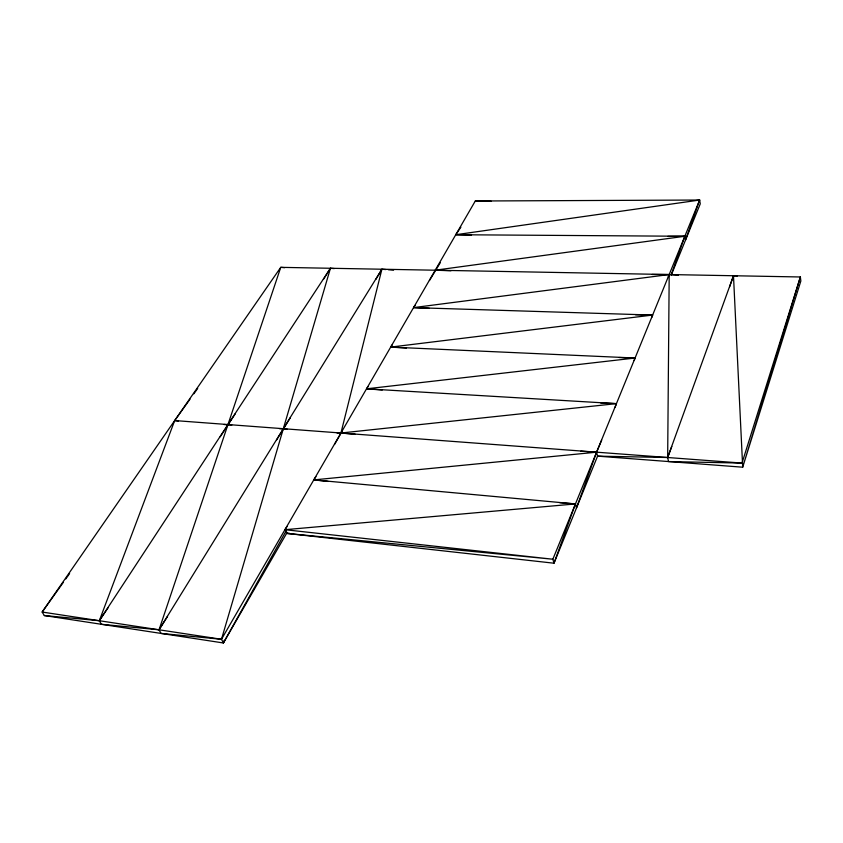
<?xml version="1.0" encoding="UTF-8"?>
<svg xmlns="http://www.w3.org/2000/svg" width="843" height="843" viewBox="0 0 843 843"><rect width="100%" height="100%" fill="white"/><g stroke="black" fill="none" stroke-linecap="round" stroke-linejoin="round"><path stroke-width="1.26" d="M287.147 532.428L223.384 642.967L44.31 615.548L42.15 612.039L280.751 267.347L800.365 276.978L742.009 463.081L668.51 461.553L667.667 457.517L669.194 274.544L652.092 274.491M334.292 268.59L330.445 268.264L221.488 639.279L223.384 642.967L224.122 640.448M671.376 274.818L700.27 203.827L699.637 200.033L475.283 201.013L221.488 639.279L161.034 633.42L159.042 629.795L280.751 267.347L284.66 267.684M729.585 286.883L733.484 275.735L737.362 276.04M471.522 235.092L455.768 234.723L699.637 200.033L685.507 240.086L684.832 236.261L455.768 234.723L460.889 227.178M668.32 277.01L669.194 274.544L678.278 275.261M671.228 274.692L684.832 236.261L667.804 236.409M651.755 317.526L652.63 315.061L413.555 307.611L415.03 305.429M634.189 360.498L635.074 358.022L390.699 347.095L392.153 344.913M601.691 440.12L596.591 452.185L576.507 507.907L575.442 503.935L313.786 479.899L315.935 476.653M615.116 407.306L616.433 403.639L366.526 388.823L367.98 386.652M559.763 502.713L575.442 503.935L553.999 563.208L286.578 533.398L284.945 529.699L287.115 526.411M699.637 200.033L552.85 559.225L553.999 563.208L597.571 456.147L667.667 457.517L733.484 275.735L742.694 467.201L597.571 456.147L596.591 452.185L580.869 451.226M667.667 457.517L671.797 446.474M167.525 616.475L159.042 629.795L101.402 624.294L99.316 620.722L174.691 420.562L190.023 399.161M429.456 280.54L440.257 262.763M223.384 642.967L286.335 530.542M334.513 444.493L342.384 430.826M375.883 279.339L381.9 269.223L385.788 269.549M276.609 439.951L290.403 417.643M159.042 629.795L381.9 269.223L340.93 433.017L337.021 432.975M323.438 279.37L330.445 268.264L99.316 620.722L44.31 615.548M220.223 436.758L235.313 413.713M99.316 620.722L108.146 607.666M63.499 582.134L42.15 612.039L221.488 639.279M65.786 578.93L69.6 573.588M193.858 393.807L197.694 388.454M684.832 236.261L435.22 270.203L450.952 270.761M669.194 274.544L413.555 307.611L429.287 308.348M596.591 452.185L313.786 479.899L328.169 481.427M575.442 503.935L284.945 529.699L552.85 559.225L286.578 533.398L289.202 533.166M224.09 424.514L231.836 425.083M279.391 428.655L287.178 429.224M475.283 201.013L491.079 201.214M635.548 314.787L652.63 315.061L390.699 347.095L406.431 348.043M619.31 357.548L635.074 358.022L366.526 388.823L382.279 390.003M600.648 402.933L616.433 403.639L340.93 433.017L355.335 434.324M742.009 463.081L174.691 420.562L178.516 421.089M388.381 269.76L393.565 270.203M800.365 276.978L742.694 467.201L800.85 280.993L800.365 276.978"/></g></svg>
